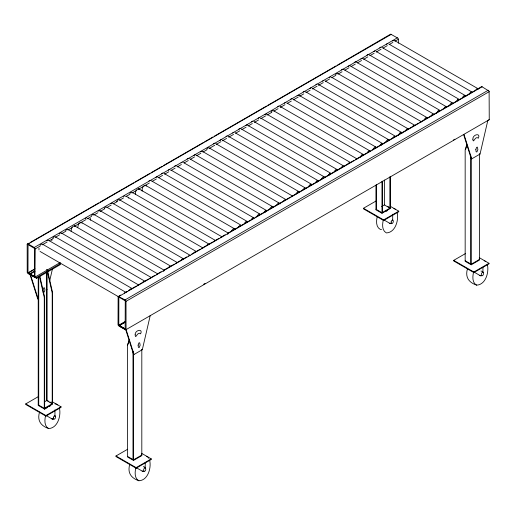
<?xml version="1.0" encoding="UTF-8"?>
<svg xmlns="http://www.w3.org/2000/svg" width="515" height="515" viewBox="0 0 515 515"><rect width="100%" height="100%" fill="white"/><g stroke="black" fill="none" stroke-linecap="round" stroke-linejoin="round"><path stroke-width="0.77" d="M38.986 248.121L38.986 249.93M54.925 416.629L54.976 409.889M77.849 227.327C77.939 225.358 78.872 222.306 81.248 222.338L164.24 270.253M90.473 218.392L90.473 220.201M42.842 290.125L43.595 287.969L44.393 287.75L44.927 289.559L44.618 291.464L43.595 292.687L42.951 291.921M27.179 244.232L27.475 243.814L28.19 243.988L34.241 247.483L35.22 248.655L34.956 277.373L28.19 273.703L27.218 272.532L27.179 244.232L29.271 243.022M477.006 89.385L481.686 86.552L489.115 91.142L489.25 119.699L125.763 329.8L118.997 326.137L118.025 324.959L118.128 296.325L125.055 299.91L126.027 301.082L126.059 329.388L134.003 354.487L142.32 349.685L150.258 315.418M489.25 119.699L488.503 120.066M49.614 281.151L52.498 268.688M59.186 262.837L60.532 263.616L60.3 264.62L36.571 278.319L30.52 274.83M463.757 134.988L471.219 158.575L471.721 158.865L480.038 154.062L487.795 120.568M51.745 240.756L51.97 239.778M39.552 412.052C37.003 420.324 40.588 425.834 48.674 428.551C57.796 428.177 61.304 415.457 59.38 407.874M45.603 415.547C44.567 419.841 44.071 426.188 48.674 428.551M129.799 464.266C127.25 472.538 130.836 478.049 138.915 480.765C148.037 480.392 151.545 467.672 149.62 460.088M135.844 467.762C134.808 472.055 134.318 478.403 138.915 480.765M377.27 216.429C376.233 220.723 375.744 227.07 380.34 229.439L381.557 229.51M383.321 219.924C382.285 224.212 381.789 230.566 386.392 232.928C395.514 232.555 399.022 219.834 397.097 212.251M467.517 268.643C464.968 276.916 468.553 282.426 476.632 285.143C485.761 284.769 489.263 272.049 487.344 264.465M473.568 272.139C472.525 276.426 472.036 282.78 476.632 285.143M141.812 349.73L141.812 455.627L133.494 460.429L127.45 456.934L127.45 345.468L129.297 339.546M129.445 340.067L127.45 345.468M466.783 144.663L465.167 149.839L465.167 261.311L471.219 264.8L479.536 259.998L479.536 154.107M465.547 149.62L466.931 145.185M295.584 194.58L297.548 191.696L298.681 191.509L299.511 192.314M359.966 157.41L361.929 154.526L363.532 154.629M398.192 135.342L400.155 132.458L401.288 132.271L402.118 133.07M436.469 113.242L438.432 110.358L440.042 110.455M449.228 105.871L451.192 102.994L452.794 103.09M116.532 201.783L118.135 199.833L119.268 199.646L202.949 247.96L201.23 248.603M231.563 230.817L233.166 228.866L234.306 228.679L235.136 229.478M238.278 227.315L239.881 225.364L241.484 225.461M244.277 223.478L245.88 221.527L247.483 221.624M257.036 216.113L258.639 214.163L260.242 214.259M263.744 212.605L265.347 210.661L266.957 210.757M269.789 208.749L271.399 206.798L272.532 206.612L273.362 207.41M276.504 205.24L278.106 203.296L279.239 203.103L280.07 203.908M302.659 190.144L304.262 188.194L305.865 188.29M308.659 186.308L310.262 184.357L311.865 184.454M321.411 178.943L323.021 176.993L324.154 176.806L324.984 177.604M328.126 175.435L329.729 173.491L331.332 173.587M334.171 171.579L335.774 169.628L336.913 169.441L337.743 170.24M340.885 168.07L342.488 166.126L344.091 166.223M373.04 149.138L374.643 147.187L375.776 147L376.607 147.805M379.748 145.636L381.351 143.685L382.96 143.782M385.793 141.773L387.396 139.822L388.535 139.636L389.366 140.434M392.507 138.271L394.11 136.321L395.713 136.417M405.266 130.9L406.869 128.956L408.472 129.053M424.122 119.647L425.725 117.697L426.858 117.51L427.688 118.308M430.83 116.139L432.433 114.195L434.042 114.291M443.544 108.8L445.147 106.856L446.75 106.953M456.303 101.436L457.906 99.485L459.509 99.588M462.348 97.58L463.951 95.629L465.084 95.442L465.914 96.241M469.056 94.071L470.665 92.121L472.268 92.217M40.041 245.391L41.174 244.265L42.307 244.078L125.988 292.391M52.8 238.02L53.933 236.9L55.066 236.713L138.747 285.027L137.029 285.671M65.559 230.656L66.692 229.536L67.826 229.349L150.811 277.263M91.528 215.663L92.668 214.536L93.801 214.349L176.787 262.264M104.242 208.324L105.375 207.197L106.508 207.011L190.19 255.324M129.761 193.589L130.894 192.468L132.027 192.282L215.708 240.595L214.575 240.782L213.435 241.902M206.715 149.093L207.854 147.972L208.987 147.786L292.668 196.099M271.096 111.922L272.235 110.802L273.368 110.616L357.05 158.929M142.526 282.471L143.659 281.351L144.792 281.164L61.111 232.851L59.392 233.495M168.502 267.478L169.635 266.358L170.768 266.171L87.782 218.257M181.209 260.139L182.342 259.019L183.482 258.833L99.801 210.519M335.477 74.752L336.61 73.632L337.75 73.445L421.425 121.759L419.706 122.403M193.968 252.775L195.101 251.648L196.234 251.462L112.56 203.155M206.727 245.41L207.86 244.284L209.463 244.38M251.455 219.145L252.595 218.025L254.198 218.122M283.688 200.908L284.821 199.788L285.954 199.601L202.273 151.288M315.837 181.975L316.97 180.855L318.579 180.952M348.069 163.738L349.202 162.618L350.335 162.431L266.654 114.118M367.51 152.144L368.643 151.024L370.246 151.12M412.444 126.574L413.584 125.448L414.717 125.261L331.724 77.347M475.654 89.958L476.787 88.838L478.39 88.934M46.633 240.866L47.811 240.183M85.368 218.502L86.539 217.826M98.075 211.163L99.253 210.487M110.834 203.798L112.013 203.116M123.594 196.434L124.765 195.751M148.899 181.016L150.077 180.334M155.614 177.508L156.785 176.832M161.613 173.677L162.785 172.995M168.328 170.169L169.499 169.493M174.373 166.306L175.544 165.63M181.08 162.804L182.259 162.128M187.125 158.942L188.303 158.266M193.84 155.44L195.018 154.764M200.554 151.931L201.726 151.256M213.281 143.846L214.459 143.164M219.995 140.338L221.167 139.662M225.995 136.507L227.167 135.825M232.703 132.999L233.881 132.323M238.754 129.143L239.926 128.46M245.462 125.634L246.64 124.958M251.507 121.772L252.685 121.096M258.221 118.27L259.393 117.594M264.935 114.761L266.107 114.085M277.662 106.676L278.834 105.993M284.377 103.167L285.548 102.491M290.376 99.337L291.548 98.655M297.084 95.829L298.809 95.185L382.49 143.498M303.129 91.973L304.307 91.29M309.843 88.464L311.015 87.788M315.888 84.602L317.066 83.926M322.602 81.1L323.774 80.424M329.317 77.591L330.488 76.915M341.458 69.847L342.63 69.165M348.166 66.338L349.344 65.663M354.166 62.502L355.344 61.826M360.88 59L362.051 58.324M366.925 55.137L368.096 54.461M373.639 51.635L374.811 50.953M379.684 47.773L380.855 47.097M386.398 44.271L387.57 43.588M392.52 40.981L394.239 40.337L477.92 88.651M124.27 293.035L125.441 292.359M149.781 278.306L150.959 277.624M156.496 274.798L157.674 274.122M163.21 271.296L164.382 270.613M175.757 263.307L176.935 262.631M188.471 255.968L189.642 255.292M220.697 237.73L221.875 237.055M227.411 234.228L228.583 233.553M290.943 196.743L292.121 196.061M355.324 159.573L356.502 158.89M53.85 418.895L52.704 419.326L45.912 415.373M391.574 223.272L390.422 223.697L384.139 220.04M144.097 471.109L142.951 471.54L135.999 467.491M481.815 275.486L480.669 275.911L473.053 271.482M30.662 242.224L98.848 202.859M100.238 202.054L133.636 182.774M135.027 181.969L149.633 173.529M151.03 172.731L162.161 166.3M163.551 165.495L203.213 142.604M204.603 141.799L212.953 136.977M214.343 136.172L266.525 106.045M267.916 105.247L336.102 65.875M337.492 65.077L390.666 34.132L397.934 38.2L398.443 39.204L398.443 43.215M28.19 243.988L391.381 34.299M34.241 247.483L397.432 37.795M35.252 248.887L40.125 246.08M42.211 244.87L47.077 242.063M49.17 240.859L53.341 238.445M55.427 237.241L59.605 234.834M61.691 233.623L65.868 231.216M67.954 230.012L72.126 227.598M74.218 226.394L86.044 219.564M87.434 218.766L91.612 216.352M93.698 215.148L97.869 212.74M99.962 211.53L104.828 208.723M106.914 207.513L111.092 205.105M113.178 203.901L117.356 201.487M119.441 200.284L123.613 197.876M125.699 196.672L129.877 194.258M131.962 193.054L136.836 190.241M138.226 189.436L149.356 183.012M152.144 181.402L156.315 178.995M158.401 177.791L162.579 175.377M164.665 174.173L168.836 171.765M170.929 170.562L175.1 168.148M177.186 166.944L181.364 164.536M184.145 162.927L188.323 160.519M190.408 159.309L194.58 156.901M196.672 155.697L200.844 153.283M202.929 152.08L207.107 149.672M209.193 148.468L214.761 145.249M216.152 144.451L221.019 141.638M222.416 140.833L226.587 138.426M228.673 137.215L233.546 134.409M235.632 133.198L239.81 130.791M241.895 129.587L246.067 127.179M248.159 125.969L252.331 123.561M254.416 122.358L258.594 119.944M260.68 118.74L265.553 115.927M266.944 115.128L271.811 112.315M273.896 111.111L278.074 108.697M280.16 107.493L285.033 104.68M287.119 103.476L291.29 101.069M293.383 99.859L298.249 97.052M299.64 96.247L303.818 93.833M305.904 92.629L310.082 90.222M312.167 89.018L317.034 86.205M318.431 85.4L323.298 82.587M325.383 81.383L329.561 78.975M331.647 77.765L335.825 75.357M337.911 74.154L342.082 71.74M344.87 70.137L349.041 67.723M351.127 66.519L355.305 64.111M357.391 62.907L361.569 60.493M363.654 59.289L367.826 56.882M369.912 55.672L374.09 53.264M376.175 52.06L381.048 49.247M383.134 48.043L387.306 45.629M389.398 44.425L392.874 42.417M394.96 41.213L398.443 39.204M27.99 272.763L28.048 244.612L34.441 248.378L34.441 276.529L28.016 272.86L34.949 268.746M28.19 273.047L34.454 269.429M34.994 271.373L30.288 274.089L38.226 299.196L37.724 298.9L29.78 273.8L34.621 271.006M35.252 276.954L60.3 262.495M29.78 273.8L36.333 277.585L60.532 263.616M46.672 289.662L47.045 289.443M38.226 277.019L38.226 405.421L44.277 408.916L44.277 297.445L44.651 297.226L39.822 276.188M46.672 271.811L46.672 400.548L52.215 403.747L52.215 292.861L52.594 292.642L47.586 270.826M118.688 296.254L120.774 295.05M125.647 292.237L127.038 291.439M128.428 290.634L130.9 288.715L132.033 288.529L48.359 240.215M131.209 289.024L136.082 286.211M138.168 285.007L142.34 282.6M144.432 281.396L148.603 278.982M151.384 277.379L154.867 275.37M157.648 273.761L161.131 271.753M163.912 270.143L168.083 267.736M169.48 266.931L174.347 264.118M177.128 262.515L180.611 260.506M182.001 259.702L186.874 256.888M191.741 254.082L193.827 252.871M195.217 252.073L200.09 249.26M202.176 248.056L206.354 245.642M207.745 244.837L212.611 242.031M215.399 240.421L218.875 238.413M221.662 236.803L225.139 234.795M227.92 233.192L253.663 218.328M255.054 217.523L266.191 211.099M267.581 210.294L284.975 200.251M286.366 199.447L289.842 197.438M292.629 195.835L316.976 181.776M318.373 180.971L353.856 160.48M356.638 158.878L370.555 150.844M371.946 150.039L412.296 126.742M413.693 125.937L418.56 123.124M420.646 121.92L440.132 110.674M441.522 109.869L462.393 97.818M463.783 97.013L474.92 90.589M118.997 296.415L482.188 86.732M125.055 299.91L488.239 90.228M126.059 301.32L489.25 91.631M118.798 325.19L118.856 297.039L125.254 300.85L125.151 329.001L118.798 325.19L125.061 321.579M118.997 325.474L125.261 321.856M125.789 329.832L119.744 326.343L119.506 325.602L125.557 322.107M203.676 284.235L205.067 283.43M453.451 140.029L454.842 139.224M390.415 206.367L398.758 211.182L398.758 211.762L383.63 220.497L363.468 208.852L363.468 208.272L376.529 200.728M51.996 401.584L61.034 406.805L61.034 407.391L45.912 416.12L25.75 404.475L25.75 403.895L38.123 396.75M381.641 206.509L384.769 204.706M44.605 401.739L47.045 400.329L48.436 401.134M390.312 207.905L381.995 212.708L375.944 209.219M375.944 185.097L375.944 209.798L381.995 213.294L390.312 208.491L390.312 176.568M386.141 211.35L387.486 210.577M44.277 408.916L52.594 404.114L52.594 292.642M44.387 409.303L47.747 407.365M49.092 406.586L50.438 405.814M363.468 208.272L383.63 219.911L398.758 211.182M25.75 403.895L45.912 415.534L61.034 406.805M479.253 257.655L488.986 263.274L488.986 263.854L473.864 272.59L453.696 260.944L453.696 260.365L465.386 253.618M141.535 453.277L151.268 458.897L151.268 459.483L136.14 468.212L115.978 456.573L115.978 455.987L127.669 449.241M453.696 260.365L473.864 272.004L488.986 263.274M115.978 455.987L136.14 467.633L151.268 458.897M390.679 223.285L389.604 223.22L390.113 223.51M52.955 418.907L51.886 418.843L52.395 419.133M480.92 275.499L479.851 275.435L480.353 275.725M228.441 233.186L145.449 185.271C142.803 185.342 141.844 188.908 142.127 191.117M221.727 236.688L138.741 188.773C136.089 188.844 135.13 192.41 135.413 194.625M157.526 273.755L74.54 225.84C71.888 225.911 70.928 229.478 71.212 231.692M482.999 272.203C481.486 272.281 480.662 274.971 481.866 275.886C484.428 275.383 483.933 270.967 480.984 271.038M55.015 403.953L56.232 404.024L57.802 404.97M145.282 467.826C143.769 467.903 142.945 470.594 144.149 471.508C146.711 471.006 146.215 466.59 143.267 466.661M142.81 471.27L142.134 471.058L142.636 471.347M388.806 44.02L471.798 91.934M382.098 47.528L465.084 95.442M376.053 51.391L459.039 99.298M369.339 54.893L452.325 102.807M362.599 58.356L446.28 106.669M355.891 61.858L439.572 110.171M349.891 65.695L433.572 114.008M343.177 69.197L426.858 117.51M479.536 153.773L480.038 154.062M325.017 80.855L408.002 128.769M318.302 84.357L401.288 132.271M312.257 88.219L395.243 136.134M305.543 91.722L388.535 139.636M292.784 99.092L375.776 147M286.784 102.923L369.776 150.837M280.076 106.431L363.062 154.339M260.635 118.025L343.621 165.939M253.921 121.527L336.913 169.441M247.187 124.991L330.862 173.304M387.538 206.309L389.617 207.506M479.027 259.129L479.536 259.418L471.219 264.221L465.167 260.725M241.162 128.892L324.154 176.806M235.117 132.754L318.109 180.668M228.409 136.263L311.395 184.17M222.409 140.093L305.395 188.007M215.695 143.601L298.681 191.509M195.565 154.796L279.239 203.103M189.539 158.697L272.532 206.612M183.495 162.56L266.487 210.474M176.787 166.062L259.772 213.976M170.735 169.924L253.728 217.839M164.028 173.426L247.013 221.341M157.333 176.864L241.014 225.177M151.313 180.771L234.306 228.679M126.008 196.183L208.993 244.097M40.041 251.436L118.186 296.556M46.421 269.435L48.436 270.6M119.506 325.602L126.059 329.388M141.812 349.395L142.32 349.685M134.003 354.487L133.494 354.198L125.557 329.091M49.82 401.932L52.594 403.535L44.277 408.331L38.226 404.842M141.31 454.751L141.812 455.041L133.494 459.844L127.45 456.354M484.197 260.616L485.761 261.562M393.956 208.401L395.52 209.347M145.449 185.271L146.279 186.07M138.741 188.773L139.571 189.572M81.248 222.338L82.078 223.137M74.54 225.84L75.37 226.639M146.479 456.239L148.043 457.185L148.841 458.331M464.021 134.524L471.721 158.865M36.333 277.585L36.571 278.319M47.386 271.823L52.215 292.861M39.449 276.407L44.277 297.445M128.621 197.271L128.698 198.127M482.935 267.24L482.935 272.59M473.864 272.004L473.864 272.59M471.219 157.3L471.219 264.8M470.71 155.453L470.71 263.931M457.906 99.485L457.906 101.043M392.694 214.259L392.694 220.375M389.932 176.787L389.932 208.124L384.39 204.925L384.39 180.012M383.63 219.911L383.63 220.497M382.375 181.151L382.375 212.489M381.995 181.37L381.995 213.294M381.351 143.685L381.351 145.236M376.452 184.595L376.452 209.508M329.729 173.491L329.729 175.042M316.97 180.855L316.97 182.407M265.347 210.661L265.347 212.212M145.217 462.863L145.217 468.212M136.14 467.633L136.14 468.212M133.494 352.118L133.494 460.429M132.992 351.076L132.992 459.554M47.045 272.371L47.045 400.329M45.912 415.534L45.912 416.12M44.651 297.226L44.651 408.118M38.728 277.173L38.728 405.131M138.117 345.134L138.387 347.335L139.14 347.619L140.157 345.217L139.668 342.752L138.863 342.971L138.117 345.134M475.834 149.505L476.105 151.713L476.858 151.996L477.881 149.595L477.386 147.129L476.581 147.348L475.834 149.505M135.162 334.84C135.522 340.215 137.441 330.778 140.608 333.849C143.421 328.042 134.666 330.128 135.162 334.84M472.879 139.217C473.24 144.593 475.158 135.155 478.326 138.226C481.139 132.413 472.384 134.499 472.879 139.217M53.373 417.633L53.901 419.294C55.414 419.216 56.238 416.526 55.034 415.611L53.901 416.268L53.373 417.633M391.091 222.01L391.619 223.671C393.132 223.594 393.956 220.903 392.758 219.989L391.619 220.645L391.091 222.01"/></g></svg>
